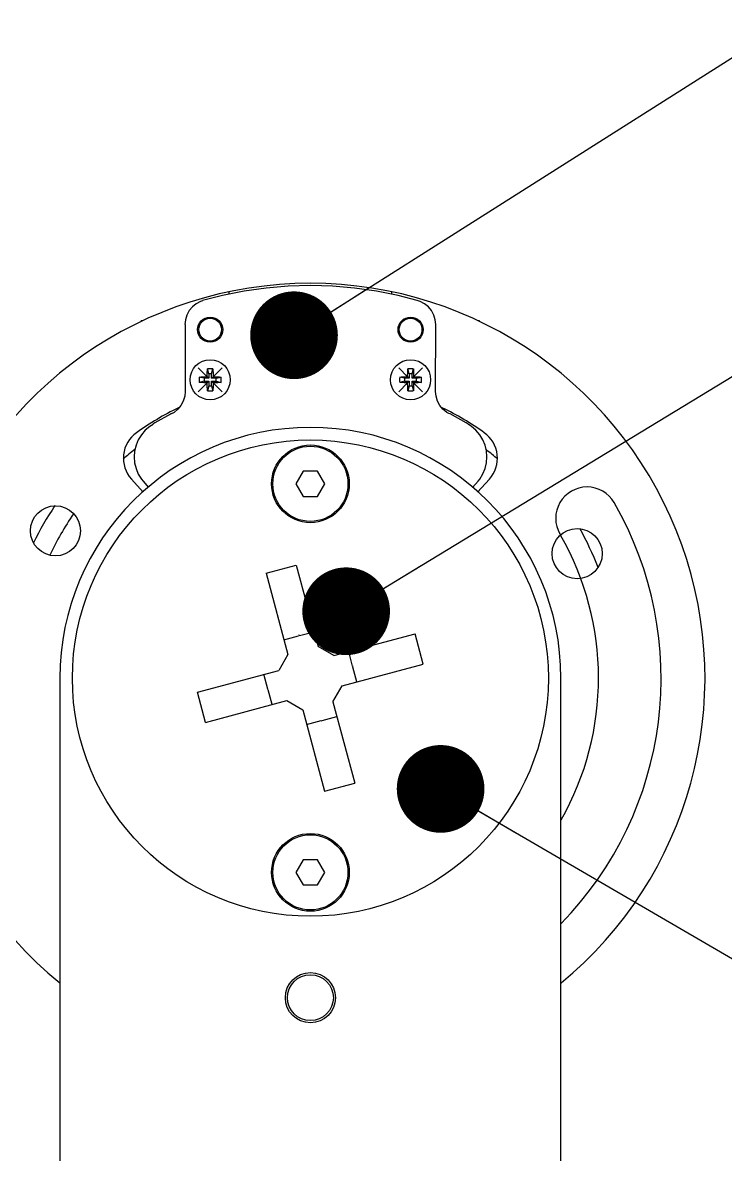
# Model space of a CAD drawing. Header units: millimetres. Extents: x 0 to 594, y 0 to 420.
# Drawn here: x 469.28 to 497.33, y 329.04 to 374.19 of the extents above; entities that cross this region are included whole.
import ezdxf

# ---------------------------------------------------------------- set-up
doc = ezdxf.new("R2010")
doc.units = ezdxf.units.MM
doc.header["$LTSCALE"] = 32.67
doc.layers.get('0').update_dxf_attribs({"linetype": 'CONTINUOUS'})
for name, color, linetype in [('AXIS', 7, 'CONTINUOUS'), ('COSMETIC', 7, 'CONTINUOUS'), ('NOTE', 7, 'CONTINUOUS')]:
    doc.layers.add(name, color=color, linetype=linetype)
doc.styles.get("Standard").update_dxf_attribs({"font": 'txt', "width": 0.85})
doc.dimstyles.get("Standard").update_dxf_attribs({"dimtxt": 3.5, "dimasz": 3.5, "dimexe": 1.5, "dimexo": 1, "dimtad": 1, "dimtxsty": 'STANDARD', "dimcen": 0.09, "dimadec": 0, "dimazin": 0, "dimtol": 1, "dimtp": 0.01, "dimtm": 0.01, "dimtfac": 1, "dimtofl": 0, "dimtmove": 0, "dimatfit": 3, "dimfxl": 1, "dimtolj": 1, "dimarcsym": 0})

msp = doc.modelspace()

# ---------------------------------------------------------------- linework, layer by layer
at = {"color": 6, "linetype": 'CONTINUOUS'}
for p, q in [((478.13, 363.474), (477.263, 363.302)), ((479.005, 363.598), (478.13, 363.474)), ((479.886, 363.672), (479.005, 363.598)), ((480.77, 363.697), (479.886, 363.672)), ((481.653, 363.672), (480.77, 363.697)), ((482.534, 363.598), (481.653, 363.672)), ((483.41, 363.474), (482.534, 363.598)), ((484.277, 363.302), (483.41, 363.474)), ((476.385, 363.067), (476.212, 362.974)), ((476.461, 363.09), (476.385, 363.067)), ((477.263, 363.302), (476.46, 363.095)), ((485.034, 363.107), (484.277, 363.302)), ((485.154, 363.067), (485.033, 363.103)), ((485.328, 362.974), (485.154, 363.067)), ((475.934, 362.696), (475.842, 362.523)), ((476.059, 362.849), (475.934, 362.696)), ((476.212, 362.974), (476.059, 362.849)), ((485.48, 362.849), (485.328, 362.974)), ((485.605, 362.696), (485.48, 362.849)), ((485.698, 362.523), (485.605, 362.696)), ((475.784, 362.334), (475.765, 362.138)), ((475.77, 362.138), (475.775, 359.476)), ((475.842, 362.523), (475.784, 362.334)), ((485.755, 362.334), (485.698, 362.523)), ((485.775, 362.138), (485.755, 362.334)), ((485.77, 359.476), (485.775, 362.138)), ((475.775, 359.476), (475.755, 359.28)), ((485.784, 359.28), (485.765, 359.476)), ((475.698, 359.091), (475.605, 358.917)), ((475.755, 359.28), (475.698, 359.091)), ((485.842, 359.091), (485.784, 359.28)), ((485.934, 358.917), (485.842, 359.091)), ((475.189, 358.572), (474.557, 358.216)), ((475.22, 358.588), (475.189, 358.572)), ((475.328, 358.64), (475.222, 358.584)), ((475.48, 358.765), (475.328, 358.64)), ((475.605, 358.917), (475.48, 358.765)), ((486.059, 358.765), (485.934, 358.917)), ((486.212, 358.64), (486.059, 358.765)), ((486.298, 358.594), (486.212, 358.64)), ((486.352, 358.574), (486.301, 358.6)), ((486.984, 358.218), (486.352, 358.574)), ((474.358, 358.076), (474.178, 357.923)), ((474.492, 358.158), (474.358, 358.076)), ((474.557, 358.216), (474.485, 358.17)), ((487.065, 358.166), (486.984, 358.218)), ((487.198, 358.081), (487.064, 358.163)), ((487.378, 357.928), (487.198, 358.081)), ((474.025, 357.743), (473.902, 357.542)), ((474.178, 357.923), (474.025, 357.743)), ((487.531, 357.748), (487.378, 357.928)), ((487.655, 357.547), (487.531, 357.748)), ((473.811, 357.324), (473.756, 357.094)), ((473.902, 357.542), (473.811, 357.324)), ((487.745, 357.329), (487.655, 357.547)), ((487.8, 357.099), (487.745, 357.329)), ((473.756, 357.094), (473.738, 356.859)), ((473.738, 356.859), (473.756, 356.623)), ((487.819, 356.864), (487.8, 357.099)), ((487.8, 356.629), (487.819, 356.864)), ((473.756, 356.623), (473.811, 356.394)), ((473.811, 356.394), (473.902, 356.176)), ((487.655, 356.181), (487.745, 356.399)), ((487.745, 356.399), (487.8, 356.629)), ((473.902, 356.176), (474.025, 355.974)), ((474.025, 355.974), (474.093, 355.895)), ((474.093, 355.895), (474.305, 355.643)), ((487.242, 355.637), (487.463, 355.9)), ((487.463, 355.9), (487.531, 355.98)), ((487.531, 355.98), (487.655, 356.181))]:
    msp.add_line(p, q, dxfattribs=at)
at = {"color": 7, "linetype": 'CONTINUOUS'}
for p, q in [((477.52, 363.449), (477.52, 363.353)), ((484.02, 363.353), (484.02, 363.449)), ((476.461, 363.09), (476.46, 363.095)), ((485.034, 363.107), (485.033, 363.103)), ((474.073, 362.288), (474.02, 362.288)), ((475.77, 362.138), (475.765, 362.138)), ((487.52, 362.288), (487.467, 362.288)), ((476.711, 360.176), (476.661, 360.373)), ((476.829, 360.176), (476.879, 360.373)), ((484.711, 360.176), (484.661, 360.373)), ((484.829, 360.176), (484.879, 360.373)), ((476.532, 359.998), (476.335, 360.047)), ((476.532, 359.879), (476.335, 359.829)), ((476.532, 359.998), (476.532, 359.879)), ((476.711, 359.998), (476.532, 359.998)), ((476.532, 359.879), (476.711, 359.879)), ((476.711, 359.998), (476.651, 360.057)), ((476.711, 359.879), (476.651, 359.82)), ((476.711, 360.176), (476.711, 359.998)), ((476.829, 360.176), (476.711, 360.176)), ((476.711, 359.879), (476.711, 359.701)), ((476.829, 359.998), (476.829, 360.176)), ((476.829, 359.998), (476.888, 360.057)), ((477.007, 359.998), (476.829, 359.998)), ((476.829, 359.701), (476.829, 359.879)), ((476.829, 359.879), (476.888, 359.82)), ((476.829, 359.879), (477.007, 359.879)), ((477.007, 359.998), (477.205, 360.047)), ((477.007, 359.879), (477.007, 359.998)), ((477.007, 359.879), (477.205, 359.829)), ((484.532, 359.998), (484.335, 360.047)), ((484.532, 359.879), (484.335, 359.829)), ((484.532, 359.998), (484.532, 359.879)), ((484.711, 359.998), (484.532, 359.998)), ((484.532, 359.879), (484.711, 359.879)), ((484.711, 359.998), (484.651, 360.057)), ((484.711, 359.879), (484.651, 359.82)), ((484.711, 360.176), (484.711, 359.998)), ((484.829, 360.176), (484.711, 360.176)), ((484.711, 359.879), (484.711, 359.701)), ((484.829, 359.998), (484.829, 360.176)), ((484.829, 359.998), (484.888, 360.057)), ((485.007, 359.998), (484.829, 359.998)), ((484.829, 359.701), (484.829, 359.879)), ((484.829, 359.879), (484.888, 359.82)), ((484.829, 359.879), (485.007, 359.879)), ((485.007, 359.998), (485.205, 360.047)), ((485.007, 359.879), (485.007, 359.998)), ((485.007, 359.879), (485.205, 359.829)), ((476.711, 359.701), (476.661, 359.503)), ((476.711, 359.701), (476.829, 359.701)), ((476.829, 359.701), (476.879, 359.503)), ((484.711, 359.701), (484.661, 359.503)), ((484.711, 359.701), (484.829, 359.701)), ((484.829, 359.701), (484.879, 359.503)), ((485.77, 359.476), (485.765, 359.476)), ((475.22, 358.588), (475.222, 358.584)), ((486.298, 358.594), (486.301, 358.6)), ((474.492, 358.158), (474.485, 358.17)), ((487.065, 358.166), (487.064, 358.163)), ((480.481, 356.288), (480.193, 355.788)), ((481.059, 356.288), (480.481, 356.288)), ((481.347, 355.788), (481.059, 356.288)), ((474.097, 355.45), (473.626, 355.973)), ((480.193, 355.788), (480.481, 355.288)), ((481.059, 355.288), (481.347, 355.788)), ((487.914, 355.973), (487.443, 355.45)), ((480.481, 355.288), (481.059, 355.288)), ((479.001, 352.223), (480.209, 352.547)), ((479.001, 352.223), (479.87, 348.98)), ((480.209, 352.547), (481.078, 349.304)), ((479.713, 349.567), (480.3, 349.724)), ((480.312, 349.746), (480.3, 349.724)), ((480.334, 349.733), (480.312, 349.746)), ((480.334, 349.733), (480.921, 349.89)), ((481.712, 348.938), (484.955, 349.807)), ((485.278, 348.599), (484.955, 349.807)), ((481.712, 348.938), (481.078, 349.304)), ((482.456, 348.508), (482.298, 349.095)), ((479.87, 348.98), (479.504, 348.346)), ((482.035, 347.73), (485.278, 348.599)), ((476.261, 347.477), (479.504, 348.346)), ((479.075, 347.602), (478.918, 348.189)), ((482.477, 348.496), (482.456, 348.508)), ((482.465, 348.474), (482.477, 348.496)), ((482.622, 347.887), (482.465, 348.474)), ((470.77, 348.038), (470.77, 320.038)), ((481.669, 347.096), (482.035, 347.73)), ((490.77, 320.038), (490.77, 348.038)), ((476.585, 346.27), (476.261, 347.477)), ((479.075, 347.602), (479.062, 347.581)), ((479.062, 347.581), (479.084, 347.568)), ((479.241, 346.982), (479.084, 347.568)), ((476.585, 346.27), (479.828, 347.139)), ((479.828, 347.139), (480.462, 346.773)), ((480.462, 346.773), (481.331, 343.53)), ((481.669, 347.096), (482.538, 343.853)), ((480.619, 346.186), (481.206, 346.343)), ((481.206, 346.343), (481.227, 346.331)), ((481.227, 346.331), (481.24, 346.352)), ((481.24, 346.352), (481.827, 346.51)), ((481.331, 343.53), (482.538, 343.853)), ((480.481, 340.788), (480.193, 340.288)), ((481.059, 340.788), (480.481, 340.788)), ((481.347, 340.288), (481.059, 340.788)), ((480.193, 340.288), (480.481, 339.788)), ((481.059, 339.788), (481.347, 340.288)), ((480.481, 339.788), (481.059, 339.788))]:
    msp.add_line(p, q, dxfattribs=at)
at = {"color": 2, "linetype": 'CONTINUOUS'}
for p, q in [((474.02, 362.26), (474.02, 362.288)), ((487.52, 362.26), (487.52, 362.288))]:
    msp.add_line(p, q, dxfattribs=at)
at = {"color": 6, "linetype": 'CONTINUOUS'}
for centre in [(476.77, 361.938), (484.77, 361.938)]:
    msp.add_circle(centre, 0.5, dxfattribs=at)
at = {"color": 7, "linetype": 'CONTINUOUS'}
for centre, radius in [((476.77, 361.938), 0.453), ((484.77, 361.938), 0.453), ((476.77, 359.938), 0.8), ((484.77, 359.938), 0.8), ((480.77, 355.788), 1.5), ((491.419, 353.004), 1), ((480.77, 340.288), 1.5), ((480.77, 335.288), 0.916)]:
    msp.add_circle(centre, radius, dxfattribs=at)
for centre, radius, start, end in [((480.77, 348.038), 15.75, 309.4412, 230.5588), ((476.77, 357.855), 2.521, 89.9953, 92.4686), ((476.77, 357.847), 2.529, 87.535, 90.0011), ((484.77, 357.855), 2.521, 89.9953, 92.4686), ((484.77, 357.847), 2.529, 87.535, 90.0011), ((478.861, 359.938), 2.529, 177.5344, 182.4656), ((474.678, 359.938), 2.529, 357.5344, 2.4656), ((486.861, 359.938), 2.529, 177.5344, 182.4656), ((482.678, 359.938), 2.529, 357.5344, 2.4656), ((476.77, 362.029), 2.529, 267.535, 270.0011), ((476.77, 362.022), 2.521, 269.9953, 272.4686), ((484.77, 362.029), 2.529, 267.535, 270.0011), ((484.77, 362.022), 2.521, 269.9953, 272.4686), ((480.77, 348.038), 12, 116.0291, 125.3226), ((480.77, 348.038), 12, 54.6774, 63.9709), ((480.77, 348.038), 10, 0, 180), ((474.554, 356.809), 1.25, 125.3226, 222), ((486.985, 356.809), 1.25, 318, 54.6774), ((480.77, 348.038), 11.5, 127.5278, 130.5313), ((480.77, 348.038), 11.5, 49.4687, 52.3277), ((491.812, 354.413), 1.25, 30, 210), ((480.77, 348.038), 12.3, 145.9701, 153.9782), ((480.77, 348.038), 14, 315.6044, 30), ((480.77, 348.038), 11.5, 145.2662, 154.7338), ((480.77, 348.038), 12.3, 21.0095, 29.0126), ((480.77, 348.038), 11.5, 29.7738, 30), ((480.77, 348.038), 11.5, 330.5206, 29.7423)]:
    msp.add_arc(centre, radius, start, end, dxfattribs=at)
for points, knots in [([(476.651, 360.057), (476.652, 360.084), (476.653, 360.19), (476.657, 360.295), (476.661, 360.373)], [0, 0, 0, 0, 0.259377, 1, 1, 1, 1]), ([(476.879, 360.373), (476.88, 360.348), (476.885, 360.243), (476.887, 360.137), (476.888, 360.057)], [0, 0, 0, 0, 0.238686, 1, 1, 1, 1]), ([(484.651, 360.057), (484.652, 360.084), (484.653, 360.19), (484.657, 360.295), (484.661, 360.373)], [0, 0, 0, 0, 0.259377, 1, 1, 1, 1]), ([(484.879, 360.373), (484.88, 360.348), (484.885, 360.243), (484.887, 360.137), (484.888, 360.057)], [0, 0, 0, 0, 0.238686, 1, 1, 1, 1]), ([(476.335, 360.047), (476.36, 360.048), (476.465, 360.053), (476.571, 360.056), (476.651, 360.057)], [0, 0, 0, 0, 0.238686, 1, 1, 1, 1]), ([(476.888, 360.057), (476.916, 360.056), (477.021, 360.055), (477.127, 360.051), (477.205, 360.047)], [0, 0, 0, 0, 0.259377, 1, 1, 1, 1]), ([(484.335, 360.047), (484.36, 360.048), (484.465, 360.053), (484.571, 360.056), (484.651, 360.057)], [0, 0, 0, 0, 0.238686, 1, 1, 1, 1]), ([(484.888, 360.057), (484.916, 360.056), (485.021, 360.055), (485.127, 360.051), (485.205, 360.047)], [0, 0, 0, 0, 0.259377, 1, 1, 1, 1]), ([(476.651, 359.82), (476.624, 359.82), (476.518, 359.822), (476.413, 359.825), (476.335, 359.829)], [0, 0, 0, 0, 0.259377, 1, 1, 1, 1]), ([(476.661, 359.503), (476.66, 359.528), (476.655, 359.634), (476.652, 359.739), (476.651, 359.82)], [0, 0, 0, 0, 0.238686, 1, 1, 1, 1]), ([(476.888, 359.82), (476.888, 359.792), (476.886, 359.687), (476.883, 359.581), (476.879, 359.503)], [0, 0, 0, 0, 0.259377, 1, 1, 1, 1]), ([(477.205, 359.829), (477.18, 359.828), (477.074, 359.823), (476.969, 359.821), (476.888, 359.82)], [0, 0, 0, 0, 0.238686, 1, 1, 1, 1]), ([(484.651, 359.82), (484.624, 359.82), (484.518, 359.822), (484.413, 359.825), (484.335, 359.829)], [0, 0, 0, 0, 0.259377, 1, 1, 1, 1]), ([(484.661, 359.503), (484.66, 359.528), (484.655, 359.634), (484.652, 359.739), (484.651, 359.82)], [0, 0, 0, 0, 0.238686, 1, 1, 1, 1]), ([(484.888, 359.82), (484.888, 359.792), (484.886, 359.687), (484.883, 359.581), (484.879, 359.503)], [0, 0, 0, 0, 0.259377, 1, 1, 1, 1]), ([(485.205, 359.829), (485.18, 359.828), (485.074, 359.823), (484.969, 359.821), (484.888, 359.82)], [0, 0, 0, 0, 0.238686, 1, 1, 1, 1])]:
    msp.add_open_spline(points, degree=3, knots=knots, dxfattribs=at)
at = {"layer": 'AXIS', "color": 7, "linetype": 'CONTINUOUS'}
for centre, radius in [((480.77, 348.038), 9.5), ((480.77, 355.788), 1.55), ((470.594, 353.913), 1), ((480.77, 340.288), 1.55), ((480.77, 335.288), 1)]:
    msp.add_circle(centre, radius, dxfattribs=at)
at = {"layer": 'COSMETIC', "color": 7, "linetype": 'CONTINUOUS'}
for p, q in [((476.295, 360.413), (476.651, 360.057)), ((477.245, 360.413), (476.888, 360.057)), ((484.295, 360.413), (484.651, 360.057)), ((485.245, 360.413), (484.888, 360.057)), ((476.295, 359.463), (476.651, 359.82)), ((477.245, 359.463), (476.888, 359.82)), ((484.295, 359.463), (484.651, 359.82)), ((485.245, 359.463), (484.888, 359.82))]:
    msp.add_line(p, q, dxfattribs=at)

# ---------------------------------------------------------------- leaders
at = {"layer": 'NOTE', "color": 2, "linetype": 'CONTINUOUS'}
for points in [[(480.117, 361.716), (500.438, 374.586), (506.438, 374.586)], [(482.198, 350.705), (500.888, 362.073), (506.888, 362.073)], [(485.968, 343.618), (510.529, 329.323), (516.529, 329.323)]]:
    msp.add_leader(points, dimstyle='STANDARD', override={"dimtad": 0, "dimldrblk": 'DOT'}, dxfattribs=at)

doc.saveas('drawing.dxf')
